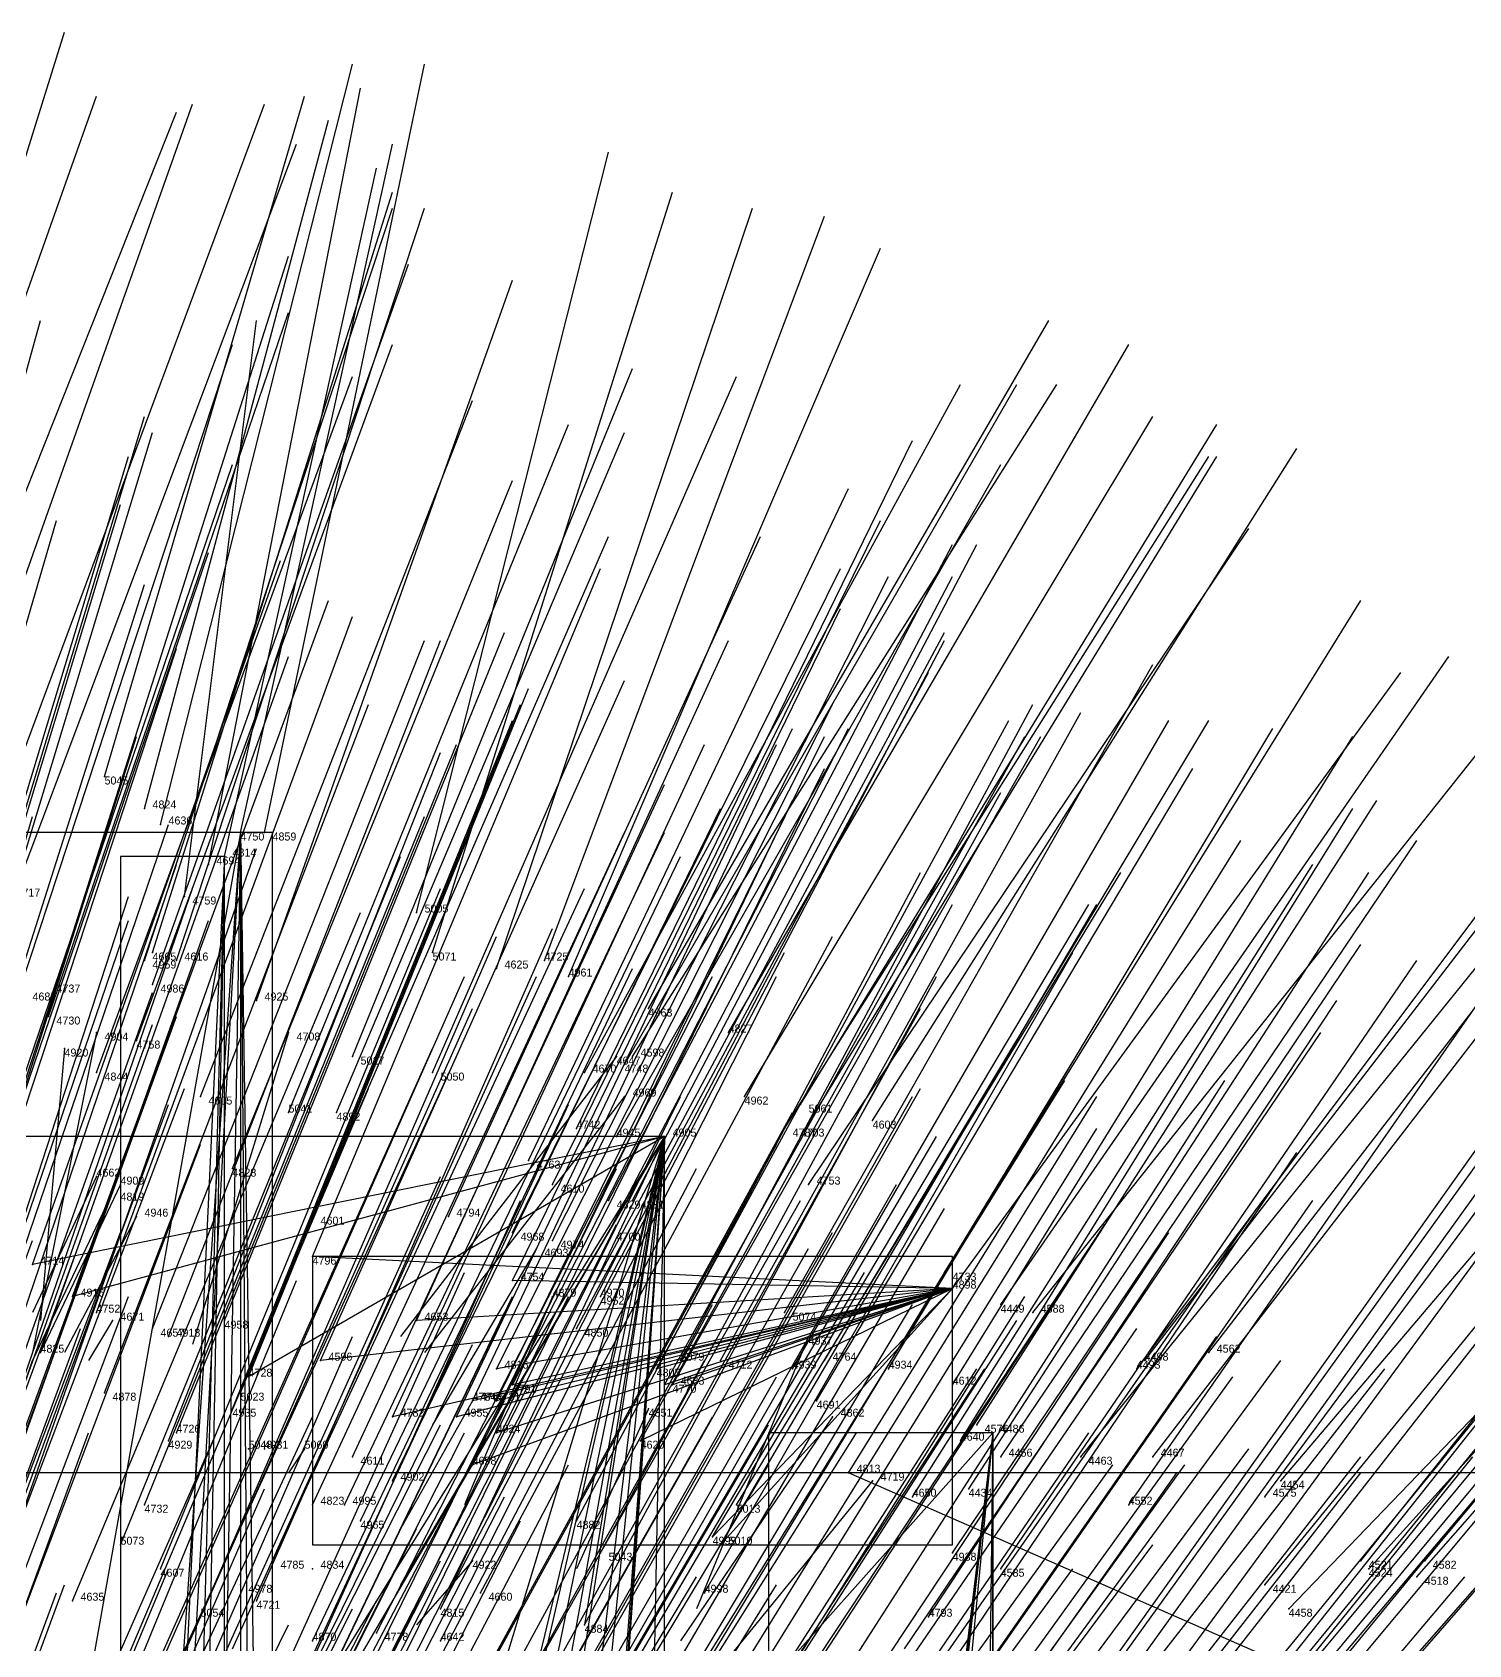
# Model space of a CAD drawing. Extents: x -0.5 to 0.59, y -0.5 to 0.59.
# Drawn here: x 0.141 to 0.3205, y 0.3675 to 0.569 of the extents above; entities that cross this region are included whole.
import ezdxf

# ---------------------------------------------------------------- set-up
doc = ezdxf.new("R2010")
doc.units = 0
for name, color, linetype in [('Clients', 3, 'CONTINUOUS'), ('Facilities', 3, 'CONTINUOUS'), ('Facilities_lines', 3, 'CONTINUOUS'), ('Min_max_boxes', 1, 'CONTINUOUS'), ('Normals', 1, 'CONTINUOUS'), ('Source_points', 5, 'CONTINUOUS'), ('Text', 3, 'CONTINUOUS')]:
    doc.layers.add(name, color=color, linetype=linetype)

msp = doc.modelspace()

# ---------------------------------------------------------------- linework, layer by layer
at = {"layer": 'Clients', "color": 5}
for p in [(0.176, 0.416, -1.129), (0.141, 0.415, -1.097), (0.201, 0.413, -1.149), (0.146, 0.411, -1.091), (0.189, 0.408, -1.125), (0.177, 0.403, -1.101), (0.168, 0.401, -1.087), (0.199, 0.402, -1.122), (0.219, 0.402, -1.144), (0.201, 0.4, -1.118), (0.22, 0.4, -1.141), (0.221, 0.4, -1.143), (0.196, 0.398, -1.109), (0.199, 0.398, -1.112), (0.186, 0.396, -1.094), (0.194, 0.396, -1.104), (0.199, 0.394, -1.103), (0.217, 0.393, -1.122), (0.196, 0.39, -1.091), (0.243, 0.389, -1.147), (0.226, 0.381, -1.106), (0.227, 0.38, -1.107), (0.192, 0.372, -1.046), (0.21, 0.37, -1.062)]:
    msp.add_point(p, dxfattribs=at)
at = {"layer": 'Facilities', "color": 3}
for p in [(0.15, 0.476, -1.246), (0.155, 0.472, -1.242), (0.157, 0.47, -1.24), (0.167, 0.469, -1.25), (0.17, 0.469, -1.247), (0.165, 0.466, -1.25), (0.163, 0.465, -1.232), (0.16, 0.461, -1.25), (0.189, 0.459, -1.242), (0.156, 0.454, -1.2), (0.191, 0.454, -1.231), (0.155, 0.453, -1.196), (0.159, 0.453, -1.2), (0.199, 0.452, -1.236), (0.205, 0.453, -1.243), (0.144, 0.45, -1.18), (0.156, 0.45, -1.191), (0.208, 0.451, -1.242), (0.169, 0.448, -1.197), (0.143, 0.446, -1.171), (0.218, 0.447, -1.242), (0.149, 0.444, -1.25), (0.173, 0.444, -1.25), (0.228, 0.444, -1.248), (0.145, 0.442, -1.25), (0.154, 0.443, -1.171), (0.181, 0.441, -1.192), (0.214, 0.441, -1.25), (0.215, 0.44, -1.223), (0.216, 0.441, -1.228), (0.149, 0.439, -1.158), (0.191, 0.439, -1.196), (0.21, 0.439, -1.218), (0.162, 0.436, -1.163), (0.215, 0.436, -1.25), (0.23, 0.436, -1.231), (0.173, 0.434, -1.169), (0.179, 0.434, -1.173), (0.237, 0.435, -1.238), (0.209, 0.432, -1.2), (0.235, 0.432, -1.23), (0.246, 0.433, -1.25), (0.214, 0.431, -1.204), (0.22, 0.431, -1.25), (0.237, 0.431, -1.23), (0.203, 0.428, -1.184), (0.149, 0.426, -1.25), (0.166, 0.427, -1.145), (0.151, 0.424, -1.25), (0.152, 0.425, -1.25), (0.206, 0.425, -1.18), (0.238, 0.425, -1.219), (0.213, 0.423, -1.183), (0.216, 0.423, -1.187), (0.154, 0.421, -1.25), (0.176, 0.421, -1.14), (0.193, 0.421, -1.159), (0.201, 0.419, -1.161), (0.206, 0.418, -1.164), (0.213, 0.419, -1.175), (0.204, 0.417, -1.25), (0.255, 0.414, -1.216), (0.211, 0.412, -1.158), (0.256, 0.412, -1.25), (0.206, 0.411, -1.25), (0.212, 0.411, -1.155), (0.262, 0.41, -1.215), (0.149, 0.409, -1.089), (0.151, 0.408, -1.25), (0.165, 0.408, -1.1), (0.235, 0.409, -1.18), (0.266, 0.409, -1.22), (0.156, 0.407, -1.09), (0.158, 0.406, -1.09), (0.209, 0.407, -1.143), (0.238, 0.406, -1.25), (0.142, 0.404, -1.07), (0.222, 0.403, -1.151), (0.227, 0.403, -1.156), (0.24, 0.403, -1.173), (0.28, 0.403, -1.25), (0.288, 0.404, -1.241), (0.236, 0.402, -1.166), (0.248, 0.402, -1.181), (0.279, 0.402, -1.223), (0.15, 0.399, -1.065), (0.167, 0.399, -1.08), (0.256, 0.4, -1.188), (0.166, 0.397, -1.075), (0.196, 0.398, -1.25), (0.218, 0.397, -1.25), (0.239, 0.398, -1.159), (0.241, 0.396, -1.25), (0.259, 0.395, -1.18), (0.158, 0.393, -1.058), (0.159, 0.394, -1.063), (0.257, 0.393, -1.174), (0.261, 0.394, -1.25), (0.168, 0.392, -1.25), (0.17, 0.392, -1.25), (0.175, 0.392, -1.25), (0.181, 0.391, -1.077), (0.262, 0.391, -1.177), (0.272, 0.391, -1.25), (0.281, 0.391, -1.205), (0.186, 0.388, -1.077), (0.246, 0.388, -1.25), (0.258, 0.387, -1.162), (0.297, 0.388, -1.25), (0.155, 0.385, -1.036), (0.176, 0.385, -1.059), (0.18, 0.385, -1.063), (0.229, 0.385, -1.119), (0.251, 0.386, -1.152), (0.278, 0.385, -1.187), (0.295, 0.386, -1.216), (0.182, 0.383, -1.059), (0.209, 0.383, -1.089), (0.152, 0.38, -1.023), (0.212, 0.379, -1.085), (0.256, 0.379, -1.142), (0.157, 0.377, -1.02), (0.171, 0.378, -1.036), (0.176, 0.377, -1.25), (0.196, 0.378, -1.25), (0.262, 0.377, -1.147), (0.307, 0.378, -1.217), (0.308, 0.377, -1.25), (0.315, 0.378, -1.25), (0.167, 0.375, -1.25), (0.295, 0.375, -1.193), (0.314, 0.376, -1.224), (0.146, 0.373, -1.003), (0.169, 0.373, -1.022), (0.197, 0.374, -1.057), (0.225, 0.374, -1.091), (0.162, 0.371, -1.012), (0.253, 0.371, -1.123), (0.298, 0.372, -1.25), (0.184, 0.369, -1.03), (0.176, 0.368, -1.02), (0.192, 0.368, -1.038)]:
    msp.add_point(p, dxfattribs=at)
at = {"layer": 'Facilities_lines', "color": 3}
for p, q in [((0.167, 0.469, -1.25), (0.129, 0.256, -1.25)), ((0.167, 0.469, -1.25), (0.151, 0.239, -1.25)), ((0.167, 0.469, -1.25), (0.154, 0.236, -1.25)), ((0.167, 0.469, -1.25), (0.163, 0.232, -1.25)), ((0.167, 0.469, -1.25), (0.167, 0.215, -1.25)), ((0.167, 0.469, -1.25), (0.169, 0.219, -1.25)), ((0.167, 0.469, -1.25), (0.171, 0.21, -1.25)), ((0.165, 0.466, -1.25), (0.152, 0.19, -1.25)), ((0.165, 0.466, -1.25), (0.158, 0.199, -1.25)), ((0.165, 0.466, -1.25), (0.16, 0.197, -1.25)), ((0.22, 0.431, -1.25), (0.125, 0.278, -1.25)), ((0.22, 0.431, -1.25), (0.132, 0.281, -1.25)), ((0.22, 0.431, -1.25), (0.141, 0.415, -1.097)), ((0.22, 0.431, -1.25), (0.146, 0.411, -1.091)), ((0.22, 0.431, -1.25), (0.161, 0.237, -1.25)), ((0.22, 0.431, -1.25), (0.168, 0.401, -1.087)), ((0.22, 0.431, -1.25), (0.173, 0.236, -1.25)), ((0.22, 0.431, -1.25), (0.175, 0.214, -1.25)), ((0.22, 0.431, -1.25), (0.175, 0.236, -1.25)), ((0.22, 0.431, -1.25), (0.18, 0.21, -1.25)), ((0.22, 0.431, -1.25), (0.185, 0.207, -1.25)), ((0.22, 0.431, -1.25), (0.189, 0.175, -1.25)), ((0.22, 0.431, -1.25), (0.192, 0.372, -1.046)), ((0.22, 0.431, -1.25), (0.197, 0.207, -1.25)), ((0.22, 0.431, -1.25), (0.199, 0.15, -1.25)), ((0.22, 0.431, -1.25), (0.201, 0.164, -1.25)), ((0.22, 0.431, -1.25), (0.203, 0.186, -1.25)), ((0.22, 0.431, -1.25), (0.21, 0.37, -1.062)), ((0.22, 0.431, -1.25), (0.215, 0.178, -1.25)), ((0.256, 0.412, -1.25), (0.176, 0.416, -1.129)), ((0.256, 0.412, -1.25), (0.177, 0.403, -1.101)), ((0.256, 0.412, -1.25), (0.186, 0.396, -1.094)), ((0.256, 0.412, -1.25), (0.189, 0.408, -1.125)), ((0.256, 0.412, -1.25), (0.194, 0.396, -1.104)), ((0.256, 0.412, -1.25), (0.196, 0.39, -1.091)), ((0.256, 0.412, -1.25), (0.196, 0.398, -1.109)), ((0.256, 0.412, -1.25), (0.199, 0.398, -1.112)), ((0.256, 0.412, -1.25), (0.199, 0.402, -1.122)), ((0.256, 0.412, -1.25), (0.199, 0.394, -1.103)), ((0.256, 0.412, -1.25), (0.201, 0.413, -1.149)), ((0.256, 0.412, -1.25), (0.201, 0.4, -1.118)), ((0.256, 0.412, -1.25), (0.217, 0.393, -1.122)), ((0.256, 0.412, -1.25), (0.219, 0.402, -1.144)), ((0.256, 0.412, -1.25), (0.22, 0.4, -1.141)), ((0.256, 0.412, -1.25), (0.221, 0.4, -1.143)), ((0.256, 0.412, -1.25), (0.226, 0.381, -1.106)), ((0.256, 0.412, -1.25), (0.227, 0.38, -1.107)), ((0.261, 0.394, -1.25), (0.233, 0.155, -1.25)), ((0.261, 0.394, -1.25), (0.233, 0.161, -1.25)), ((0.261, 0.394, -1.25), (0.234, 0.151, -1.25)), ((0.261, 0.394, -1.25), (0.239, 0.162, -1.25)), ((0.261, 0.394, -1.25), (0.258, 0.134, -1.25)), ((0.261, 0.394, -1.25), (0.258, 0.134, -1.25)), ((0.261, 0.394, -1.25), (0.261, 0.14, -1.25)), ((0.334, 0.349, -1.25), (0.243, 0.389, -1.147))]:
    msp.add_line(p, q, dxfattribs=at)
at = {"layer": 'Min_max_boxes', "color": 1}
for p, q in [((0.171, 0.469, -1.25), (0.129, 0.469, -1.25)), ((0.171, 0.469, -1.25), (0.129, 0.469, -1.25)), ((0.171, 0.21, -1.25), (0.171, 0.469, -1.25)), ((0.171, 0.21, -1.25), (0.171, 0.469, -1.25)), ((0.171, 0.469, -1.25), (0.171, 0.469, -1.25)), ((0.165, 0.466, -1.25), (0.152, 0.466, -1.25)), ((0.152, 0.466, -1.25), (0.152, 0.19, -1.25)), ((0.165, 0.466, -1.25), (0.152, 0.466, -1.25)), ((0.152, 0.466, -1.25), (0.152, 0.19, -1.25)), ((0.152, 0.466, -1.25), (0.152, 0.466, -1.25)), ((0.165, 0.19, -1.25), (0.165, 0.466, -1.25)), ((0.165, 0.19, -1.25), (0.165, 0.466, -1.25)), ((0.165, 0.466, -1.25), (0.165, 0.466, -1.25)), ((0.22, 0.431, -1.25), (0.125, 0.431, -1.25)), ((0.22, 0.431, -1.046), (0.125, 0.431, -1.046)), ((0.22, 0.15, -1.25), (0.22, 0.431, -1.25)), ((0.22, 0.15, -1.046), (0.22, 0.431, -1.046)), ((0.22, 0.431, -1.25), (0.22, 0.431, -1.046)), ((0.256, 0.416, -1.25), (0.176, 0.416, -1.25)), ((0.176, 0.416, -1.25), (0.176, 0.38, -1.25)), ((0.256, 0.416, -1.091), (0.176, 0.416, -1.091)), ((0.176, 0.416, -1.091), (0.176, 0.38, -1.091)), ((0.176, 0.416, -1.25), (0.176, 0.416, -1.091)), ((0.256, 0.38, -1.25), (0.256, 0.416, -1.25)), ((0.256, 0.38, -1.091), (0.256, 0.416, -1.091)), ((0.256, 0.416, -1.25), (0.256, 0.416, -1.091)), ((0.261, 0.394, -1.25), (0.233, 0.394, -1.25)), ((0.233, 0.394, -1.25), (0.233, 0.134, -1.25)), ((0.261, 0.394, -1.25), (0.233, 0.394, -1.25)), ((0.233, 0.394, -1.25), (0.233, 0.134, -1.25)), ((0.233, 0.394, -1.25), (0.233, 0.394, -1.25)), ((0.261, 0.134, -1.25), (0.261, 0.394, -1.25)), ((0.261, 0.134, -1.25), (0.261, 0.394, -1.25)), ((0.261, 0.394, -1.25), (0.261, 0.394, -1.25)), ((0.343, 0.389, -1.25), (0.089, 0.389, -1.25)), ((0.343, 0.389, -1.015), (0.089, 0.389, -1.015)), ((0.176, 0.38, -1.25), (0.256, 0.38, -1.25)), ((0.176, 0.38, -1.091), (0.256, 0.38, -1.091)), ((0.176, 0.38, -1.25), (0.176, 0.38, -1.091)), ((0.256, 0.38, -1.25), (0.256, 0.38, -1.091))]:
    msp.add_line(p, q, dxfattribs=at)
at = {"layer": 'Normals', "color": 1}
for p, q in [((0.115, 0.473, -1.218), (0.145, 0.569, -1.22)), ((0.157, 0.47, -1.24), (0.181, 0.565, -1.263)), ((0.17, 0.469, -1.247), (0.19, 0.565, -1.268)), ((0.116, 0.468, -1.204), (0.149, 0.561, -1.196)), ((0.15, 0.476, -1.246), (0.175, 0.561, -1.291)), ((0.163, 0.465, -1.232), (0.182, 0.562, -1.247)), ((0.122, 0.466, -1.205), (0.159, 0.559, -1.197)), ((0.128, 0.467, -1.209), (0.161, 0.56, -1.2)), ((0.135, 0.466, -1.214), (0.17, 0.56, -1.218)), ((0.155, 0.472, -1.242), (0.178, 0.558, -1.289)), ((0.139, 0.462, -1.205), (0.174, 0.555, -1.195)), ((0.167, 0.469, -1.25), (0.186, 0.555, -1.297)), ((0.189, 0.459, -1.242), (0.213, 0.554, -1.264)), ((0.165, 0.466, -1.25), (0.184, 0.552, -1.298)), ((0.156, 0.454, -1.2), (0.186, 0.549, -1.193)), ((0.191, 0.454, -1.231), (0.221, 0.549, -1.234)), ((0.155, 0.453, -1.196), (0.186, 0.547, -1.183)), ((0.159, 0.453, -1.2), (0.19, 0.547, -1.189)), ((0.199, 0.452, -1.236), (0.231, 0.547, -1.239)), ((0.205, 0.453, -1.243), (0.24, 0.546, -1.259)), ((0.144, 0.45, -1.18), (0.173, 0.541, -1.154)), ((0.208, 0.451, -1.242), (0.247, 0.542, -1.255)), ((0.156, 0.45, -1.191), (0.188, 0.54, -1.162)), ((0.169, 0.448, -1.197), (0.201, 0.538, -1.167)), ((0.143, 0.446, -1.171), (0.173, 0.534, -1.133)), ((0.117, 0.443, -1.146), (0.142, 0.533, -1.109)), ((0.16, 0.461, -1.25), (0.169, 0.533, -1.318)), ((0.218, 0.447, -1.242), (0.268, 0.533, -1.244)), ((0.137, 0.442, -1.157), (0.166, 0.53, -1.12)), ((0.154, 0.443, -1.171), (0.186, 0.53, -1.134)), ((0.228, 0.444, -1.248), (0.278, 0.53, -1.25)), ((0.149, 0.439, -1.158), (0.181, 0.526, -1.121)), ((0.181, 0.441, -1.192), (0.216, 0.527, -1.156)), ((0.191, 0.439, -1.196), (0.229, 0.526, -1.166)), ((0.21, 0.439, -1.218), (0.257, 0.525, -1.196)), ((0.215, 0.44, -1.223), (0.264, 0.525, -1.206)), ((0.216, 0.441, -1.228), (0.269, 0.525, -1.215)), ((0.162, 0.436, -1.163), (0.196, 0.523, -1.126)), ((0.128, 0.432, -1.126), (0.155, 0.521, -1.089)), ((0.173, 0.434, -1.169), (0.208, 0.52, -1.131)), ((0.23, 0.436, -1.231), (0.281, 0.521, -1.225)), ((0.237, 0.435, -1.238), (0.289, 0.52, -1.234)), ((0.129, 0.43, -1.122), (0.156, 0.519, -1.086)), ((0.179, 0.434, -1.173), (0.215, 0.519, -1.136)), ((0.209, 0.432, -1.2), (0.251, 0.518, -1.17)), ((0.126, 0.427, -1.114), (0.153, 0.516, -1.077)), ((0.235, 0.432, -1.23), (0.288, 0.516, -1.22)), ((0.237, 0.431, -1.23), (0.289, 0.516, -1.22)), ((0.246, 0.433, -1.25), (0.299, 0.517, -1.256)), ((0.136, 0.427, -1.12), (0.166, 0.515, -1.083)), ((0.214, 0.431, -1.204), (0.262, 0.515, -1.178)), ((0.166, 0.427, -1.145), (0.201, 0.513, -1.108)), ((0.203, 0.428, -1.184), (0.243, 0.512, -1.147)), ((0.125, 0.421, -1.097), (0.152, 0.51, -1.061)), ((0.118, 0.419, -1.088), (0.144, 0.508, -1.051)), ((0.206, 0.425, -1.18), (0.247, 0.508, -1.143)), ((0.176, 0.421, -1.14), (0.213, 0.506, -1.103)), ((0.193, 0.421, -1.159), (0.232, 0.506, -1.123)), ((0.238, 0.425, -1.219), (0.293, 0.507, -1.204)), ((0.133, 0.416, -1.092), (0.163, 0.504, -1.055)), ((0.213, 0.423, -1.183), (0.256, 0.505, -1.146)), ((0.216, 0.423, -1.187), (0.259, 0.505, -1.15)), ((0.141, 0.415, -1.097), (0.172, 0.503, -1.06)), ((0.176, 0.416, -1.129), (0.212, 0.502, -1.092)), ((0.201, 0.419, -1.161), (0.242, 0.502, -1.125)), ((0.127, 0.412, -1.077), (0.155, 0.5, -1.039)), ((0.206, 0.418, -1.164), (0.248, 0.501, -1.128)), ((0.213, 0.419, -1.175), (0.256, 0.501, -1.138)), ((0.146, 0.411, -1.091), (0.178, 0.498, -1.054)), ((0.255, 0.414, -1.216), (0.307, 0.498, -1.201)), ((0.149, 0.409, -1.089), (0.181, 0.496, -1.052)), ((0.201, 0.413, -1.149), (0.242, 0.497, -1.112)), ((0.165, 0.408, -1.1), (0.2, 0.494, -1.063)), ((0.211, 0.412, -1.158), (0.255, 0.494, -1.121)), ((0.13, 0.404, -1.061), (0.159, 0.492, -1.024)), ((0.156, 0.407, -1.09), (0.19, 0.493, -1.053)), ((0.158, 0.406, -1.09), (0.192, 0.493, -1.053)), ((0.189, 0.408, -1.125), (0.228, 0.493, -1.088)), ((0.212, 0.411, -1.155), (0.255, 0.493, -1.119)), ((0.142, 0.404, -1.07), (0.173, 0.491, -1.033)), ((0.235, 0.409, -1.18), (0.281, 0.49, -1.143)), ((0.262, 0.41, -1.215), (0.318, 0.491, -1.199)), ((0.177, 0.403, -1.101), (0.215, 0.488, -1.064)), ((0.209, 0.407, -1.143), (0.253, 0.489, -1.107)), ((0.256, 0.412, -1.25), (0.312, 0.489, -1.281)), ((0.168, 0.401, -1.087), (0.203, 0.487, -1.05)), ((0.266, 0.409, -1.22), (0.328, 0.487, -1.212)), ((0.15, 0.399, -1.065), (0.183, 0.485, -1.028)), ((0.167, 0.399, -1.08), (0.202, 0.485, -1.043)), ((0.199, 0.402, -1.122), (0.241, 0.485, -1.085)), ((0.222, 0.403, -1.151), (0.266, 0.485, -1.114)), ((0.227, 0.403, -1.156), (0.272, 0.484, -1.119)), ((0.166, 0.397, -1.075), (0.201, 0.483, -1.038)), ((0.196, 0.398, -1.109), (0.236, 0.482, -1.072)), ((0.201, 0.4, -1.118), (0.243, 0.482, -1.081)), ((0.219, 0.402, -1.144), (0.263, 0.483, -1.107)), ((0.236, 0.402, -1.166), (0.283, 0.483, -1.129)), ((0.24, 0.403, -1.173), (0.288, 0.483, -1.136)), ((0.248, 0.402, -1.181), (0.296, 0.482, -1.144)), ((0.279, 0.402, -1.223), (0.339, 0.482, -1.221)), ((0.288, 0.404, -1.241), (0.349, 0.483, -1.249)), ((0.126, 0.393, -1.031), (0.154, 0.481, -0.994)), ((0.159, 0.394, -1.063), (0.194, 0.48, -1.026)), ((0.186, 0.396, -1.094), (0.225, 0.48, -1.057)), ((0.194, 0.396, -1.104), (0.234, 0.48, -1.066)), ((0.199, 0.398, -1.112), (0.24, 0.481, -1.075)), ((0.22, 0.4, -1.141), (0.265, 0.481, -1.104)), ((0.221, 0.4, -1.143), (0.267, 0.481, -1.106)), ((0.256, 0.4, -1.188), (0.306, 0.481, -1.157)), ((0.28, 0.403, -1.25), (0.34, 0.481, -1.27)), ((0.158, 0.393, -1.058), (0.192, 0.479, -1.02)), ((0.199, 0.394, -1.103), (0.24, 0.477, -1.065)), ((0.239, 0.398, -1.159), (0.286, 0.477, -1.122)), ((0.181, 0.391, -1.077), (0.22, 0.475, -1.039)), ((0.217, 0.393, -1.122), (0.262, 0.474, -1.084)), ((0.186, 0.388, -1.077), (0.227, 0.472, -1.04)), ((0.196, 0.39, -1.091), (0.236, 0.473, -1.054)), ((0.257, 0.393, -1.174), (0.306, 0.472, -1.137)), ((0.259, 0.395, -1.18), (0.309, 0.473, -1.143)), ((0.115, 0.382, -0.997), (0.141, 0.471, -0.96)), ((0.128, 0.382, -1.007), (0.158, 0.47, -0.97)), ((0.155, 0.385, -1.036), (0.19, 0.471, -0.999)), ((0.281, 0.391, -1.205), (0.342, 0.47, -1.194)), ((0.176, 0.385, -1.059), (0.215, 0.469, -1.022)), ((0.18, 0.385, -1.063), (0.22, 0.469, -1.026)), ((0.243, 0.389, -1.147), (0.292, 0.468, -1.11)), ((0.262, 0.391, -1.177), (0.314, 0.468, -1.14)), ((0.138, 0.379, -1.009), (0.169, 0.467, -0.972)), ((0.152, 0.38, -1.023), (0.187, 0.466, -0.986)), ((0.182, 0.383, -1.059), (0.222, 0.466, -1.022)), ((0.295, 0.386, -1.216), (0.355, 0.467, -1.21)), ((0.129, 0.377, -0.996), (0.159, 0.465, -0.959)), ((0.209, 0.383, -1.089), (0.252, 0.464, -1.052)), ((0.229, 0.385, -1.119), (0.277, 0.464, -1.082)), ((0.251, 0.386, -1.152), (0.301, 0.465, -1.115)), ((0.258, 0.387, -1.162), (0.308, 0.464, -1.125)), ((0.272, 0.391, -1.25), (0.331, 0.464, -1.284)), ((0.278, 0.385, -1.187), (0.333, 0.464, -1.161)), ((0.131, 0.375, -0.992), (0.161, 0.462, -0.955)), ((0.157, 0.377, -1.02), (0.192, 0.462, -0.983)), ((0.171, 0.378, -1.036), (0.21, 0.462, -0.999)), ((0.124, 0.372, -0.981), (0.153, 0.461, -0.944)), ((0.212, 0.379, -1.085), (0.256, 0.46, -1.048)), ((0.226, 0.381, -1.106), (0.273, 0.46, -1.069)), ((0.227, 0.38, -1.107), (0.274, 0.46, -1.07)), ((0.123, 0.37, -0.975), (0.153, 0.458, -0.937)), ((0.132, 0.371, -0.983), (0.163, 0.458, -0.946)), ((0.146, 0.373, -1.003), (0.182, 0.459, -0.966)), ((0.162, 0.371, -1.012), (0.199, 0.456, -0.975)), ((0.169, 0.373, -1.022), (0.206, 0.457, -0.985)), ((0.197, 0.374, -1.057), (0.241, 0.456, -1.02)), ((0.307, 0.378, -1.217), (0.369, 0.456, -1.212)), ((0.192, 0.372, -1.046), (0.235, 0.454, -1.009)), ((0.225, 0.374, -1.091), (0.271, 0.454, -1.054)), ((0.256, 0.379, -1.142), (0.307, 0.455, -1.105)), ((0.297, 0.388, -1.25), (0.354, 0.455, -1.297)), ((0.116, 0.365, -0.957), (0.145, 0.453, -0.919)), ((0.176, 0.368, -1.02), (0.216, 0.452, -0.983)), ((0.262, 0.377, -1.147), (0.314, 0.453, -1.11)), ((0.157, 0.365, -0.995), (0.195, 0.451, -0.958)), ((0.166, 0.367, -1.006), (0.204, 0.451, -0.969)), ((0.184, 0.369, -1.03), (0.226, 0.451, -0.993)), ((0.192, 0.368, -1.038), (0.234, 0.451, -1.001)), ((0.21, 0.37, -1.062), (0.254, 0.451, -1.025)), ((0.295, 0.375, -1.193), (0.357, 0.451, -1.173)), ((0.314, 0.376, -1.224), (0.38, 0.451, -1.223)), ((0.125, 0.362, -0.957), (0.156, 0.449, -0.92)), ((0.253, 0.371, -1.123), (0.304, 0.448, -1.085)), ((0.127, 0.358, -0.951), (0.159, 0.446, -0.913)), ((0.158, 0.362, -0.988), (0.196, 0.447, -0.951)), ((0.207, 0.366, -1.051), (0.252, 0.447, -1.014)), ((0.125, 0.358, -0.948), (0.156, 0.445, -0.911)), ((0.149, 0.444, -1.25), (0.141, 0.404, -1.158)), ((0.173, 0.444, -1.25), (0.161, 0.405, -1.159)), ((0.25, 0.367, -1.109), (0.302, 0.444, -1.073)), ((0.315, 0.378, -1.25), (0.37, 0.444, -1.301)), ((0.145, 0.442, -1.25), (0.142, 0.408, -1.156)), ((0.153, 0.357, -0.971), (0.191, 0.442, -0.934)), ((0.224, 0.363, -1.066), (0.272, 0.442, -1.028)), ((0.155, 0.356, -0.972), (0.194, 0.441, -0.934)), ((0.214, 0.441, -1.25), (0.187, 0.406, -1.16)), ((0.279, 0.365, -1.148), (0.333, 0.44, -1.11)), ((0.308, 0.377, -1.25), (0.365, 0.44, -1.302)), ((0.221, 0.359, -1.053), (0.27, 0.438, -1.016)), ((0.24, 0.36, -1.082), (0.29, 0.438, -1.045)), ((0.312, 0.364, -1.198), (0.377, 0.438, -1.183)), ((0.127, 0.35, -0.932), (0.16, 0.437, -0.894)), ((0.147, 0.352, -0.953), (0.183, 0.437, -0.916)), ((0.181, 0.353, -0.991), (0.222, 0.436, -0.954)), ((0.215, 0.436, -1.25), (0.19, 0.404, -1.159)), ((0.205, 0.355, -1.024), (0.251, 0.436, -0.987)), ((0.206, 0.356, -1.028), (0.252, 0.437, -0.991)), ((0.225, 0.357, -1.054), (0.274, 0.436, -1.017)), ((0.126, 0.348, -0.926), (0.158, 0.435, -0.888)), ((0.169, 0.351, -0.973), (0.208, 0.435, -0.936)), ((0.191, 0.352, -1.002), (0.236, 0.434, -0.965)), ((0.225, 0.353, -1.047), (0.274, 0.432, -1.01)), ((0.27, 0.357, -1.12), (0.324, 0.433, -1.083)), ((0.129, 0.343, -0.916), (0.162, 0.43, -0.879)), ((0.22, 0.431, -1.25), (0.187, 0.375, -1.175)), ((0.189, 0.348, -0.991), (0.234, 0.43, -0.954)), ((0.207, 0.351, -1.019), (0.254, 0.431, -0.982)), ((0.27, 0.356, -1.117), (0.324, 0.431, -1.08)), ((0.277, 0.355, -1.126), (0.332, 0.43, -1.089)), ((0.292, 0.358, -1.155), (0.35, 0.431, -1.119)), ((0.247, 0.352, -1.075), (0.299, 0.429, -1.038)), ((0.283, 0.356, -1.136), (0.34, 0.429, -1.1)), ((0.12, 0.34, -0.902), (0.152, 0.427, -0.865)), ((0.149, 0.426, -1.25), (0.141, 0.409, -1.152)), ((0.154, 0.342, -0.936), (0.192, 0.426, -0.899)), ((0.173, 0.344, -0.962), (0.214, 0.427, -0.925)), ((0.181, 0.345, -0.973), (0.224, 0.427, -0.936)), ((0.298, 0.355, -1.159), (0.358, 0.427, -1.123)), ((0.151, 0.424, -1.25), (0.141, 0.403, -1.153)), ((0.152, 0.425, -1.25), (0.142, 0.404, -1.153)), ((0.203, 0.345, -1), (0.249, 0.425, -0.963)), ((0.298, 0.372, -1.25), (0.349, 0.425, -1.318)), ((0.164, 0.339, -0.94), (0.202, 0.423, -0.903)), ((0.191, 0.342, -0.98), (0.237, 0.423, -0.943)), ((0.208, 0.342, -1.001), (0.255, 0.422, -0.963)), ((0.241, 0.346, -1.054), (0.294, 0.422, -1.017)), ((0.248, 0.347, -1.067), (0.301, 0.423, -1.03)), ((0.154, 0.421, -1.25), (0.145, 0.404, -1.152)), ((0.172, 0.337, -0.947), (0.214, 0.42, -0.91)), ((0.174, 0.337, -0.948), (0.216, 0.42, -0.911)), ((0.224, 0.342, -1.022), (0.275, 0.42, -0.985)), ((0.224, 0.343, -1.024), (0.275, 0.42, -0.987)), ((0.109, 0.331, -0.871), (0.141, 0.418, -0.834)), ((0.115, 0.331, -0.876), (0.147, 0.418, -0.839)), ((0.119, 0.332, -0.883), (0.152, 0.419, -0.846)), ((0.195, 0.338, -0.976), (0.241, 0.419, -0.939)), ((0.232, 0.342, -1.033), (0.283, 0.419, -0.996)), ((0.204, 0.417, -1.25), (0.191, 0.395, -1.153)), ((0.192, 0.336, -0.968), (0.238, 0.417, -0.931)), ((0.157, 0.33, -0.913), (0.195, 0.414, -0.876)), ((0.198, 0.334, -0.971), (0.245, 0.414, -0.934)), ((0.286, 0.344, -1.119), (0.346, 0.415, -1.082)), ((0.139, 0.328, -0.889), (0.174, 0.413, -0.852)), ((0.12, 0.324, -0.864), (0.153, 0.411, -0.827)), ((0.161, 0.328, -0.913), (0.201, 0.411, -0.876)), ((0.167, 0.328, -0.92), (0.208, 0.411, -0.883)), ((0.182, 0.329, -0.939), (0.226, 0.41, -0.902)), ((0.206, 0.411, -1.25), (0.195, 0.385, -1.154)), ((0.203, 0.33, -0.969), (0.251, 0.41, -0.932)), ((0.216, 0.333, -0.991), (0.265, 0.411, -0.954)), ((0.275, 0.339, -1.091), (0.333, 0.41, -1.052)), ((0.28, 0.34, -1.102), (0.339, 0.411, -1.064)), ((0.151, 0.408, -1.25), (0.148, 0.403, -1.15)), ((0.16, 0.326, -0.907), (0.2, 0.409, -0.87)), ((0.214, 0.33, -0.984), (0.264, 0.408, -0.947)), ((0.115, 0.32, -0.849), (0.147, 0.407, -0.811)), ((0.144, 0.321, -0.88), (0.181, 0.406, -0.843)), ((0.238, 0.406, -1.25), (0.224, 0.372, -1.157)), ((0.227, 0.331, -1.002), (0.279, 0.407, -0.965)), ((0.236, 0.33, -1.015), (0.289, 0.406, -0.978)), ((0.111, 0.315, -0.835), (0.141, 0.403, -0.798)), ((0.155, 0.322, -0.893), (0.196, 0.405, -0.856)), ((0.18, 0.322, -0.922), (0.225, 0.403, -0.885)), ((0.242, 0.328, -1.02), (0.297, 0.403, -0.983)), ((0.276, 0.333, -1.081), (0.335, 0.404, -1.043)), ((0.188, 0.321, -0.929), (0.234, 0.401, -0.891)), ((0.209, 0.324, -0.963), (0.259, 0.402, -0.925)), ((0.21, 0.325, -0.966), (0.26, 0.402, -0.928)), ((0.237, 0.326, -1.007), (0.291, 0.401, -0.97)), ((0.253, 0.329, -1.037), (0.31, 0.402, -1)), ((0.161, 0.318, -0.891), (0.203, 0.4, -0.853)), ((0.157, 0.316, -0.882), (0.2, 0.398, -0.844)), ((0.196, 0.398, -1.25), (0.187, 0.382, -1.152)), ((0.218, 0.397, -1.25), (0.209, 0.377, -1.152)), ((0.137, 0.312, -0.853), (0.176, 0.396, -0.814)), ((0.15, 0.312, -0.866), (0.192, 0.395, -0.828)), ((0.18, 0.315, -0.908), (0.226, 0.396, -0.87)), ((0.186, 0.315, -0.914), (0.233, 0.395, -0.877)), ((0.241, 0.396, -1.25), (0.222, 0.368, -1.156)), ((0.116, 0.307, -0.822), (0.148, 0.394, -0.784)), ((0.127, 0.31, -0.836), (0.164, 0.394, -0.798)), ((0.153, 0.311, -0.867), (0.195, 0.394, -0.829)), ((0.195, 0.316, -0.928), (0.244, 0.394, -0.89)), ((0.261, 0.394, -1.25), (0.22, 0.348, -1.171)), ((0.221, 0.318, -0.968), (0.273, 0.394, -0.93)), ((0.264, 0.322, -1.041), (0.323, 0.394, -1.004)), ((0.168, 0.392, -1.25), (0.168, 0.392, -1.15)), ((0.17, 0.392, -1.25), (0.17, 0.392, -1.15)), ((0.175, 0.392, -1.25), (0.173, 0.389, -1.15)), ((0.238, 0.318, -0.992), (0.293, 0.392, -0.955)), ((0.25, 0.318, -1.011), (0.307, 0.391, -0.974)), ((0.263, 0.319, -1.034), (0.321, 0.391, -0.997)), ((0.165, 0.308, -0.874), (0.208, 0.39, -0.836)), ((0.185, 0.31, -0.904), (0.233, 0.39, -0.866)), ((0.222, 0.315, -0.963), (0.276, 0.39, -0.925)), ((0.231, 0.315, -0.977), (0.285, 0.39, -0.939)), ((0.231, 0.314, -0.975), (0.284, 0.389, -0.936)), ((0.25, 0.316, -1.007), (0.307, 0.389, -0.97)), ((0.274, 0.32, -1.053), (0.335, 0.39, -1.016)), ((0.133, 0.302, -0.825), (0.17, 0.387, -0.788)), ((0.246, 0.388, -1.25), (0.224, 0.361, -1.157)), ((0.158, 0.304, -0.856), (0.2, 0.386, -0.818)), ((0.16, 0.301, -0.852), (0.202, 0.383, -0.814)), ((0.26, 0.311, -1.013), (0.319, 0.383, -0.977)), ((0.147, 0.299, -0.833), (0.189, 0.382, -0.795)), ((0.226, 0.306, -0.95), (0.281, 0.38, -0.912)), ((0.122, 0.291, -0.789), (0.158, 0.377, -0.753)), ((0.15, 0.296, -0.83), (0.192, 0.378, -0.792)), ((0.176, 0.377, -1.25), (0.176, 0.377, -1.15)), ((0.196, 0.378, -1.25), (0.189, 0.37, -1.151)), ((0.216, 0.302, -0.929), (0.271, 0.377, -0.891)), ((0.113, 0.288, -0.774), (0.145, 0.375, -0.736)), ((0.167, 0.375, -1.25), (0.167, 0.375, -1.15)), ((0.176, 0.296, -0.862), (0.224, 0.376, -0.825)), ((0.185, 0.296, -0.873), (0.234, 0.375, -0.837)), ((0.26, 0.305, -1.001), (0.32, 0.376, -0.964)), ((0.112, 0.287, -0.77), (0.144, 0.374, -0.732)), ((0.141, 0.29, -0.808), (0.184, 0.373, -0.77)), ((0.139, 0.289, -0.803), (0.181, 0.372, -0.765)), ((0.159, 0.29, -0.827), (0.202, 0.372, -0.789)), ((0.132, 0.287, -0.79), (0.173, 0.37, -0.753))]:
    msp.add_line(p, q, dxfattribs=at)
at = {"layer": 'Source_points', "color": 5}
for p in [(0.15, 0.476, -1.246), (0.155, 0.472, -1.242), (0.157, 0.47, -1.24), (0.167, 0.469, -1.25), (0.17, 0.469, -1.247), (0.165, 0.466, -1.25), (0.163, 0.465, -1.232), (0.16, 0.461, -1.25), (0.189, 0.459, -1.242), (0.156, 0.454, -1.2), (0.191, 0.454, -1.231), (0.155, 0.453, -1.196), (0.159, 0.453, -1.2), (0.199, 0.452, -1.236), (0.205, 0.453, -1.243), (0.144, 0.45, -1.18), (0.156, 0.45, -1.191), (0.208, 0.451, -1.242), (0.169, 0.448, -1.197), (0.143, 0.446, -1.171), (0.218, 0.447, -1.242), (0.149, 0.444, -1.25), (0.173, 0.444, -1.25), (0.228, 0.444, -1.248), (0.145, 0.442, -1.25), (0.154, 0.443, -1.171), (0.181, 0.441, -1.192), (0.214, 0.441, -1.25), (0.215, 0.44, -1.223), (0.216, 0.441, -1.228), (0.149, 0.439, -1.158), (0.191, 0.439, -1.196), (0.21, 0.439, -1.218), (0.162, 0.436, -1.163), (0.215, 0.436, -1.25), (0.23, 0.436, -1.231), (0.173, 0.434, -1.169), (0.179, 0.434, -1.173), (0.237, 0.435, -1.238), (0.209, 0.432, -1.2), (0.235, 0.432, -1.23), (0.246, 0.433, -1.25), (0.214, 0.431, -1.204), (0.22, 0.431, -1.25), (0.237, 0.431, -1.23), (0.203, 0.428, -1.184), (0.149, 0.426, -1.25), (0.166, 0.427, -1.145), (0.151, 0.424, -1.25), (0.152, 0.425, -1.25), (0.206, 0.425, -1.18), (0.238, 0.425, -1.219), (0.213, 0.423, -1.183), (0.216, 0.423, -1.187), (0.154, 0.421, -1.25), (0.176, 0.421, -1.14), (0.193, 0.421, -1.159), (0.201, 0.419, -1.161), (0.206, 0.418, -1.164), (0.213, 0.419, -1.175), (0.176, 0.416, -1.129), (0.204, 0.417, -1.25), (0.141, 0.415, -1.097), (0.255, 0.414, -1.216), (0.201, 0.413, -1.149), (0.211, 0.412, -1.158), (0.256, 0.412, -1.25), (0.146, 0.411, -1.091), (0.206, 0.411, -1.25), (0.212, 0.411, -1.155), (0.262, 0.41, -1.215), (0.149, 0.409, -1.089), (0.151, 0.408, -1.25), (0.165, 0.408, -1.1), (0.189, 0.408, -1.125), (0.235, 0.409, -1.18), (0.266, 0.409, -1.22), (0.156, 0.407, -1.09), (0.158, 0.406, -1.09), (0.209, 0.407, -1.143), (0.238, 0.406, -1.25), (0.142, 0.404, -1.07), (0.177, 0.403, -1.101), (0.222, 0.403, -1.151), (0.227, 0.403, -1.156), (0.24, 0.403, -1.173), (0.28, 0.403, -1.25), (0.288, 0.404, -1.241), (0.168, 0.401, -1.087), (0.199, 0.402, -1.122), (0.219, 0.402, -1.144), (0.236, 0.402, -1.166), (0.248, 0.402, -1.181), (0.279, 0.402, -1.223), (0.15, 0.399, -1.065), (0.167, 0.399, -1.08), (0.201, 0.4, -1.118), (0.22, 0.4, -1.141), (0.221, 0.4, -1.143), (0.256, 0.4, -1.188), (0.166, 0.397, -1.075), (0.196, 0.398, -1.25), (0.196, 0.398, -1.109), (0.199, 0.398, -1.112), (0.218, 0.397, -1.25), (0.239, 0.398, -1.159), (0.186, 0.396, -1.094), (0.194, 0.396, -1.104), (0.241, 0.396, -1.25), (0.259, 0.395, -1.18), (0.158, 0.393, -1.058), (0.159, 0.394, -1.063), (0.199, 0.394, -1.103), (0.217, 0.393, -1.122), (0.257, 0.393, -1.174), (0.261, 0.394, -1.25), (0.168, 0.392, -1.25), (0.17, 0.392, -1.25), (0.175, 0.392, -1.25), (0.181, 0.391, -1.077), (0.262, 0.391, -1.177), (0.272, 0.391, -1.25), (0.281, 0.391, -1.205), (0.196, 0.39, -1.091), (0.243, 0.389, -1.147), (0.186, 0.388, -1.077), (0.246, 0.388, -1.25), (0.258, 0.387, -1.162), (0.297, 0.388, -1.25), (0.155, 0.385, -1.036), (0.176, 0.385, -1.059), (0.18, 0.385, -1.063), (0.229, 0.385, -1.119), (0.251, 0.386, -1.152), (0.278, 0.385, -1.187), (0.295, 0.386, -1.216), (0.182, 0.383, -1.059), (0.209, 0.383, -1.089), (0.226, 0.381, -1.106), (0.152, 0.38, -1.023), (0.212, 0.379, -1.085), (0.227, 0.38, -1.107), (0.256, 0.379, -1.142), (0.157, 0.377, -1.02), (0.171, 0.378, -1.036), (0.176, 0.377, -1.25), (0.196, 0.378, -1.25), (0.262, 0.377, -1.147), (0.307, 0.378, -1.217), (0.308, 0.377, -1.25), (0.315, 0.378, -1.25), (0.167, 0.375, -1.25), (0.295, 0.375, -1.193), (0.314, 0.376, -1.224), (0.146, 0.373, -1.003), (0.169, 0.373, -1.022), (0.197, 0.374, -1.057), (0.225, 0.374, -1.091), (0.162, 0.371, -1.012), (0.192, 0.372, -1.046), (0.253, 0.371, -1.123), (0.298, 0.372, -1.25), (0.184, 0.369, -1.03), (0.21, 0.37, -1.062), (0.176, 0.368, -1.02), (0.192, 0.368, -1.038)]:
    msp.add_point(p, dxfattribs=at)

# ---------------------------------------------------------------- texts
at = {"layer": 'Text', "color": 3}
for s, p in [('5045', (0.15, 0.475, -1.246)), ('4824', (0.156, 0.472, -1.242)), ('4636', (0.158, 0.47, -1.24)), ('4750', (0.167, 0.468, -1.25)), ('4859', (0.171, 0.468, -1.247)), ('4694', (0.164, 0.465, -1.232)), ('4814', (0.166, 0.466, -1.25)), ('4717', (0.139, 0.461, -1.205)), ('4759', (0.161, 0.46, -1.25)), ('5005', (0.19, 0.459, -1.242)), ('4665', (0.156, 0.453, -1.2)), ('4616', (0.16, 0.453, -1.2)), ('5071', (0.191, 0.453, -1.231)), ('4725', (0.205, 0.453, -1.243)), ('4959', (0.156, 0.452, -1.196)), ('4625', (0.2, 0.452, -1.236)), ('4961', (0.208, 0.451, -1.242)), ('4737', (0.144, 0.449, -1.18)), ('4986', (0.157, 0.449, -1.191)), ('4687', (0.141, 0.448, -1.25)), ('4925', (0.17, 0.448, -1.197)), ('4730', (0.144, 0.445, -1.171)), ('4963', (0.218, 0.446, -1.242)), ('4904', (0.15, 0.443, -1.25)), ('4708', (0.174, 0.443, -1.25)), ('4827', (0.228, 0.444, -1.248)), ('4920', (0.145, 0.441, -1.25)), ('4758', (0.154, 0.442, -1.171)), ('4598', (0.217, 0.441, -1.228)), ('5017', (0.182, 0.44, -1.192)), ('4670', (0.211, 0.439, -1.218)), ('4647', (0.214, 0.44, -1.25)), ('4748', (0.215, 0.439, -1.223)), ('4844', (0.15, 0.438, -1.158)), ('5050', (0.192, 0.438, -1.196)), ('4605', (0.163, 0.435, -1.163)), ('4969', (0.216, 0.436, -1.25)), ('4962', (0.23, 0.435, -1.231)), ('5041', (0.173, 0.434, -1.169)), ('4892', (0.179, 0.433, -1.173)), ('5061', (0.238, 0.434, -1.238)), ('4742', (0.209, 0.432, -1.2)), ('4945', (0.214, 0.431, -1.204)), ('4905', (0.221, 0.431, -1.25)), ('4787', (0.236, 0.431, -1.23)), ('4703', (0.237, 0.431, -1.23)), ('4603', (0.246, 0.432, -1.25)), ('4763', (0.204, 0.427, -1.184)), ('4662', (0.149, 0.426, -1.25)), ('4909', (0.152, 0.425, -1.25)), ('4828', (0.166, 0.426, -1.145)), ('4753', (0.239, 0.425, -1.219)), ('4819', (0.152, 0.423, -1.25)), ('4610', (0.207, 0.424, -1.18)), ('4946', (0.155, 0.421, -1.25)), ('4794', (0.194, 0.421, -1.159)), ('4629', (0.214, 0.422, -1.183)), ('4831', (0.217, 0.422, -1.187)), ('4601', (0.177, 0.42, -1.14)), ('4968', (0.202, 0.418, -1.161)), ('4974', (0.207, 0.417, -1.164)), ('4700', (0.214, 0.418, -1.175)), ('4714', (0.142, 0.415, -1.097)), ('4796', (0.176, 0.415, -1.129)), ('4693', (0.205, 0.416, -1.25)), ('4754', (0.202, 0.413, -1.149)), ('4733', (0.256, 0.413, -1.216)), ('4916', (0.147, 0.411, -1.091)), ('4879', (0.206, 0.411, -1.25)), ('4970', (0.212, 0.411, -1.158)), ('4898', (0.256, 0.412, -1.25)), ('4752', (0.149, 0.409, -1.089)), ('4952', (0.212, 0.41, -1.155)), ('4449', (0.262, 0.409, -1.215)), ('4588', (0.267, 0.409, -1.22)), ('4671', (0.152, 0.408, -1.25)), ('4958', (0.165, 0.407, -1.1)), ('4653', (0.19, 0.408, -1.125)), ('5074', (0.236, 0.408, -1.18)), ('4825', (0.142, 0.404, -1.07)), ('4657', (0.157, 0.406, -1.09)), ('4918', (0.159, 0.406, -1.09)), ('4850', (0.21, 0.406, -1.143)), ('4937', (0.238, 0.405, -1.25)), ('4562', (0.289, 0.404, -1.241)), ('4596', (0.178, 0.403, -1.101)), ('4816', (0.2, 0.402, -1.122)), ('5079', (0.222, 0.403, -1.151)), ('4712', (0.228, 0.402, -1.156)), ('4939', (0.236, 0.402, -1.166)), ('4764', (0.241, 0.403, -1.173)), ('4934', (0.248, 0.402, -1.181)), ('4493', (0.279, 0.402, -1.223)), ('4498', (0.28, 0.403, -1.25)), ('4728', (0.168, 0.401, -1.087)), ('4805', (0.219, 0.401, -1.144)), ('4683', (0.222, 0.4, -1.143)), ('4612', (0.256, 0.4, -1.188)), ('4878', (0.151, 0.398, -1.065)), ('5023', (0.167, 0.398, -1.08)), ('4784', (0.196, 0.398, -1.109)), ('4765', (0.197, 0.398, -1.25)), ('4731', (0.199, 0.398, -1.112)), ('4791', (0.201, 0.399, -1.118)), ('4770', (0.221, 0.399, -1.141)), ('4935', (0.166, 0.396, -1.075)), ('4782', (0.187, 0.396, -1.094)), ('4955', (0.195, 0.396, -1.104)), ('4851', (0.218, 0.396, -1.25)), ('4691', (0.239, 0.397, -1.159)), ('4862', (0.242, 0.396, -1.25)), ('4726', (0.159, 0.394, -1.063)), ('4924', (0.199, 0.394, -1.103)), ('4576', (0.26, 0.394, -1.18)), ('4486', (0.262, 0.394, -1.25)), ('4929', (0.158, 0.392, -1.058)), ('5048', (0.168, 0.392, -1.25)), ('4931', (0.17, 0.392, -1.25)), ('5060', (0.175, 0.392, -1.25)), ('4620', (0.217, 0.392, -1.122)), ('4640', (0.257, 0.393, -1.174)), ('4611', (0.182, 0.39, -1.077)), ('4698', (0.196, 0.39, -1.091)), ('4456', (0.263, 0.391, -1.177)), ('4463', (0.273, 0.39, -1.25)), ('4467', (0.282, 0.391, -1.205)), ('4902', (0.187, 0.388, -1.077)), ('4813', (0.244, 0.389, -1.147)), ('4719', (0.247, 0.388, -1.25)), ('4650', (0.251, 0.386, -1.152)), ('4434', (0.258, 0.386, -1.162)), ('4575', (0.296, 0.386, -1.216)), ('4454', (0.297, 0.387, -1.25)), ('4732', (0.155, 0.384, -1.036)), ('4823', (0.177, 0.385, -1.059)), ('4995', (0.181, 0.385, -1.063)), ('5013', (0.229, 0.384, -1.119)), ('4552', (0.278, 0.385, -1.187)), ('4965', (0.182, 0.382, -1.059)), ('4882', (0.209, 0.382, -1.089)), ('5073', (0.152, 0.38, -1.023)), ('4999', (0.226, 0.38, -1.106)), ('5010', (0.228, 0.38, -1.107)), ('5043', (0.213, 0.378, -1.085)), ('4938', (0.256, 0.378, -1.142)), ('4607', (0.157, 0.376, -1.02)), ('4785', (0.172, 0.377, -1.036)), ('4834', (0.177, 0.377, -1.25)), ('4922', (0.196, 0.377, -1.25)), ('4585', (0.262, 0.376, -1.147)), ('4521', (0.308, 0.377, -1.217)), ('4524', (0.308, 0.376, -1.25)), ('4582', (0.316, 0.377, -1.25)), ('4978', (0.168, 0.374, -1.25)), ('4998', (0.225, 0.374, -1.091)), ('4421', (0.296, 0.374, -1.193)), ('4518', (0.315, 0.375, -1.224)), ('4635', (0.147, 0.373, -1.003)), ('4721', (0.169, 0.372, -1.022)), ('4660', (0.198, 0.373, -1.057)), ('5054', (0.162, 0.371, -1.012)), ('4815', (0.192, 0.371, -1.046)), ('4793', (0.253, 0.371, -1.123)), ('4458', (0.298, 0.371, -1.25)), ('4870', (0.176, 0.368, -1.02)), ('4778', (0.185, 0.368, -1.03)), ('4642', (0.192, 0.368, -1.038)), ('4884', (0.21, 0.369, -1.062))]:
    msp.add_text(s, height=0.001, dxfattribs=at).set_placement(p)

doc.saveas('drawing.dxf')
